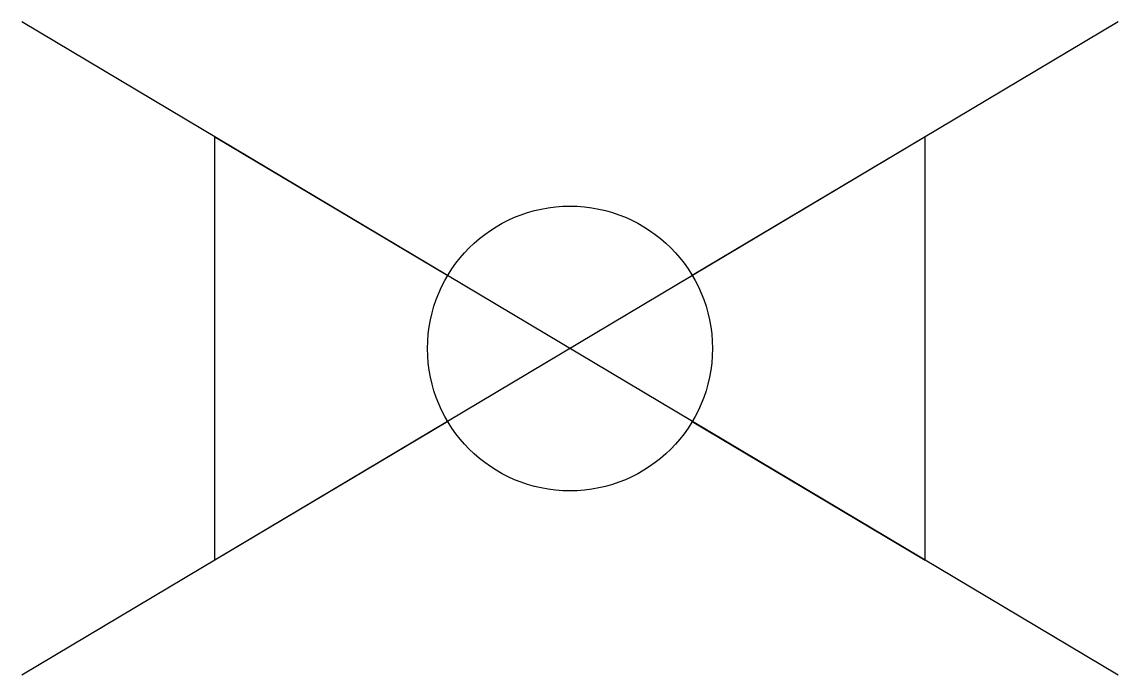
# Model space of a CAD drawing. Extents: x -3.55 to 3.55, y -2.12 to 2.12.
import ezdxf

# ---------------------------------------------------------------- set-up
doc = ezdxf.new("R2010")
doc.units = 0
doc.header["$LTSCALE"] = 0.2

msp = doc.modelspace()

# ---------------------------------------------------------------- linework, layer by layer
for p, q in [((3.5539, 2.1182), (-3.5539, -2.1182)), ((3.5539, -2.1182), (-3.5539, 2.1182)), ((-2.3039, 1.3732), (-0.7932, 0.4728)), ((2.3039, 1.3732), (0.7932, 0.4728)), ((2.3039, -1.3732), (2.3039, 1.3732)), ((-0.7932, -0.4728), (-2.3039, -1.3732)), ((0.7932, -0.4728), (2.3039, -1.3732))]:
    msp.add_line(p, q)
at = {"ltscale": 0.1}
msp.add_line((-2.3039, -1.3732), (-2.3039, 1.3732), dxfattribs=at)
msp.add_circle((0, 0), 0.9234, dxfattribs=at)

doc.saveas('drawing.dxf')
